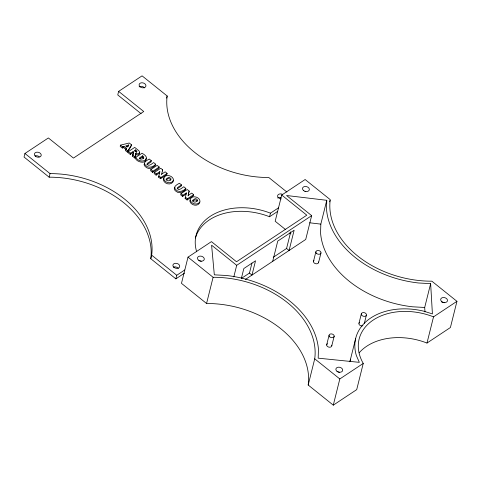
<?xml version="1.0" encoding="UTF-8"?>
<svg xmlns="http://www.w3.org/2000/svg" width="481" height="481" viewBox="0 0 481 481"><rect width="100%" height="100%" fill="white"/><g stroke="black" fill="none" stroke-linecap="round" stroke-linejoin="round"><path stroke-width="0.72" d="M326.767 200.306L320.827 224.122L320.568 232.936A92.346 65.524 14 0 0 412.644 306.806L424.699 307.461L430.639 283.64L418.584 282.99A92.346 65.524 14 0 1 326.509 209.115L326.767 200.306L286.562 195.508L311.658 215.638L305.718 239.46L245.202 279.569M199.735 202.098C197.252 205.652 191.191 203.968 190.157 200.06A4.305 3.054 14 0 1 190.446 198.797C193.236 194.21 202.291 198.28 199.441 203.289C196.951 206.848 190.897 205.159 189.863 201.25A4.305 3.054 14 0 1 190.151 199.988M161.712 174.116L165.169 171.819L167.123 173.388L166.829 174.579L160.57 178.722L158.616 177.158L159.842 171.675L156.403 173.954L156.109 175.144L154.16 173.581L154.461 172.39L160.714 168.242L162.65 169.793L161.568 174.585M185.137 198.431L186.357 192.953L182.924 195.232L182.624 196.422L180.682 194.859L180.976 193.669L187.235 189.52L189.165 191.071L188.227 195.388L191.691 193.097L193.639 194.661L193.344 195.851L187.091 200L185.137 198.431L185.432 197.24L187.386 198.809L187.091 200M188.089 195.863L188.714 192.983M286.88 192.027L268.795 177.513A88.847 63.047 14 0 1 167.166 95.978L142.075 75.848L118.645 91.372L143.741 111.508L73.461 158.087L48.365 137.951L24.94 153.481L24.05 157.053L49.14 177.182A88.847 63.047 14 0 1 150.769 258.718L175.866 278.854L184.494 273.13M49.14 177.182L50.036 173.611L24.94 153.481M118.645 91.372L117.755 94.949L141.095 113.672M120.484 145.136L120.19 146.326L122.3 148.022L123.659 147.601L127.778 150.986L127.483 152.176L125.313 150.439L126.311 148.292L123.96 146.41L122.601 146.831L120.484 145.136L129.263 143.007L131.517 144.823L131.223 146.014L127.483 152.176M122.3 148.022L122.601 146.831M123.659 147.601L123.96 146.41M126.01 149.483L126.311 148.292M128.74 144.967L127.231 147.054L125.763 145.869L128.74 144.967L128.445 146.158L126.058 146.885M128.469 151.539L128.168 152.73L130.249 154.395L132.786 152.711L133.267 151.671L133.628 152.429L132.419 156.139L134.758 158.015L135.672 155.519L135.359 154.449L135.654 153.259C136.923 154.076 139.123 154.088 139.737 152.471L138.985 150.866L134.722 147.39L128.469 151.539L130.543 153.205L130.249 154.395M135.54 149.898L134.265 150.739L136.027 151.93A0.86 0.607 14 0 0 136.802 151.828L136.887 151.034L135.54 149.898L135.245 151.088L136.586 152.224M134.758 158.015L135.967 154.329L135.654 153.259M135.75 157.377C140.284 164.923 153.253 159.235 142.003 153.235L135.75 157.377L135.45 158.574C137.265 162.464 146.879 164.466 146.026 158.225M139.514 158.91L142.364 157.022L142.659 155.832C146.224 157.582 140.686 160.925 139.237 158.099L142.659 155.832M166.63 98.124L167.166 95.978M151.329 160.714L147.511 163.245L147.018 164.021C148.437 167.202 152.038 163.624 153.619 162.554L155.688 164.207C153.036 167.232 148.04 168.777 145.274 165.085C142.436 162.446 147.505 160.065 149.266 159.055L151.329 160.714L151.034 161.905L146.837 164.797M150.884 169.522L150.589 170.713L152.663 172.378L158.916 168.23L159.217 167.039L157.143 165.374L150.884 169.522L152.958 171.188L152.663 172.378M155.688 164.207L155.387 165.404C153.096 167.166 149.783 169.859 146.819 167.773C145.551 166.883 143.338 165.386 144.372 163.576M159.842 171.675L159.542 172.865L156.109 175.144M158.616 177.158L158.916 175.968L160.864 177.531L160.57 178.722M162.35 170.989L162.65 169.793M150.769 258.718L151.659 255.146A88.847 63.047 14 0 0 50.036 173.611M181.493 184.914L177.675 187.446L177.176 188.215C178.595 191.402 182.203 187.824 183.784 186.748L185.846 188.408C183.195 191.426 178.198 192.977 175.439 189.286C172.595 186.64 177.669 184.259 179.425 183.255L181.493 184.914L181.193 186.105L177.381 188.636M185.846 188.408L185.552 189.598C183.147 191.859 179.046 194.24 176.142 191.372C174.819 190.59 173.394 188.564 174.952 187.283M186.357 192.953L186.063 194.144L182.624 196.422M188.871 192.262L189.165 191.071M175.866 278.854L176.755 275.276L184.77 269.967M281.71 195.045L306.806 215.181L236.526 261.754L211.43 241.624L188.005 257.149L181.475 283.351L206.565 303.487A88.847 63.047 14 0 1 308.195 385.022L333.285 405.152L356.71 389.628L363.245 363.426A56.614 40.17 14 0 1 373.292 320.003A56.614 40.17 14 0 1 433.525 316.847L456.95 301.322L431.86 281.187A88.847 63.047 14 0 1 330.231 199.651L305.134 179.521L281.71 195.045L275.18 221.248L285.684 229.677M206.565 303.487L213.101 277.284L188.005 257.149M233.814 276.87L236.694 265.326L311.658 215.638M241.336 278.547L243.831 268.542L255.543 260.78L251.978 275.072L249.471 273.058L251.966 263.053M195.424 238.011A56.614 40.17 14 0 1 269.57 216.745L270.46 213.173L278.475 207.864M272.685 261.351L277.735 241.101L294.131 230.237L289.087 250.481L286.574 248.467L290.722 231.836M313.492 261.381L315.867 251.852M329.689 201.816L330.05 200.373M318.608 262.434L320.983 252.904M308.195 385.022L314.724 358.82A88.847 63.047 14 0 0 213.101 277.284M326.659 344.931L329.04 335.401M331.806 345.725L334.181 336.195M333.285 405.152L339.82 378.95L363.245 363.426M358.97 323.322L361.345 313.792M349.861 361.772L355.621 338.678M364.357 323.298L366.396 315.133A2.615 1.852 14 0 0 363.041 312.584A2.615 1.852 14 0 0 362.175 315.674A2.615 1.852 14 0 0 366.396 315.133M359.109 352.868A56.614 40.17 14 0 1 426.99 343.049L433.525 316.847M456.95 301.322L450.414 327.519L426.99 343.049M132.419 156.139L133.333 153.619L132.786 152.711M127.778 150.986L131.517 144.823M166.149 179.828L168.212 178.637A1.702 1.209 14 0 1 169.372 178.758L170.527 179.684A1.696 1.202 14 0 1 170.671 180.243M192.671 201.106L194.733 199.916A1.702 1.209 14 0 1 195.893 200.036L197.042 200.956A1.696 1.202 14 0 1 197.156 201.238M164.316 177.922L163.63 178.71A4.305 3.054 14 0 0 163.348 179.972C164.382 183.886 170.436 185.57 172.919 182.016C175.775 176.99 166.709 172.938 163.925 177.519A4.305 3.054 14 0 0 163.642 178.782C164.676 182.696 170.731 184.379 173.22 180.826L173.118 180.159M130.543 153.205L133.087 151.521M152.958 171.188L159.217 167.039M160.864 177.531L167.123 173.388M187.386 198.809L193.639 194.661M269.57 216.745L277.585 211.436M241.456 278.373L249.471 273.058M273.214 257.323L286.574 248.467M309.662 222.793L320.827 224.122M135.882 154.708L137.602 154.99L138.738 154.587L139.442 153.661L139.189 152.627M289.766 232.954L290.933 233.886M142.364 157.022L143.663 158.604M132.72 154.948L135.059 156.824M154.461 172.39L156.403 173.954M180.976 193.669L182.924 195.232M236.694 265.326L211.598 245.19L214.322 274.831L226.371 275.481A92.346 65.524 14 0 1 318.446 349.356L318.188 358.165L359.331 362.343L356.379 355.615A60.113 42.653 14 0 1 423.52 311.117L432.413 313.907L430.639 283.64M314.724 358.82L339.82 378.95M151.659 255.146L176.755 275.276M424.699 307.461L424.957 311.886M362.927 325.727A2.615 1.852 14 0 1 359.56 325A2.615 1.852 14 0 1 359.56 322.517M350.024 361.147A60.113 42.653 14 0 1 350.661 359.151M331.752 345.226A2.615 1.852 14 0 1 328.451 347.023A2.615 1.852 14 0 1 327.501 343.729M318.596 261.941A2.615 1.852 14 0 1 315.422 263.654A2.615 1.852 14 0 1 313.985 260.534M304.918 191.288A3.481 2.471 14 0 1 305.802 191.51M199.543 260.864A3.481 2.471 14 0 1 201.274 261.357M337.969 371.957A3.481 2.471 14 0 1 339.7 372.45M441.865 302.278A3.481 2.471 14 0 1 444.48 302.759M281.138 198.948A3.481 2.471 14 0 1 277.675 195.46A3.481 2.471 14 0 1 282.636 194.408M139.117 86.863A3.481 2.471 14 0 1 144.534 87.897M35.101 155.928A3.481 2.471 14 0 1 39.256 156.722M173.605 267.051A3.481 2.471 14 0 1 178.331 268.416M277.621 197.986A3.481 2.471 14 0 1 280.904 197.649M196.675 251.779A56.614 40.17 14 0 1 214.147 214.021A56.614 40.17 14 0 1 270.46 213.173M170.899 179.341C169.997 180.91 167.382 181.547 166.318 179.792A1.677 1.19 14 0 1 166.258 178.938L168.512 177.447A1.702 1.209 14 0 1 169.667 177.567L170.821 178.493A1.696 1.202 14 0 1 170.899 179.341M197.414 200.619C196.513 202.182 193.897 202.826 192.839 201.07A1.677 1.19 14 0 1 192.779 200.21L195.027 198.725A1.702 1.209 14 0 1 196.188 198.845L197.342 199.765A1.696 1.202 14 0 1 197.414 200.619M303.373 190.374A3.481 2.471 14 0 0 309.187 190.175A3.481 2.471 14 0 0 305.213 186.466A3.481 2.471 14 0 0 303.373 190.374M198.557 260.197A3.481 2.471 14 0 0 204.227 259.572A3.481 2.471 14 0 0 199.849 256.108A3.481 2.471 14 0 0 198.557 260.197M336.971 371.284A3.481 2.471 14 0 0 342.646 370.665A3.481 2.471 14 0 0 338.269 367.201A3.481 2.471 14 0 0 336.971 371.284M441.762 301.599A3.481 2.471 14 0 0 447.432 300.98A3.481 2.471 14 0 0 443.049 297.517A3.481 2.471 14 0 0 441.762 301.599M316.408 253.301A2.615 1.852 14 0 0 320.815 253.361A2.615 1.852 14 0 0 318.055 250.475A2.615 1.852 14 0 0 316.408 253.301M329.707 336.838A2.615 1.852 14 0 0 334.061 336.664A2.615 1.852 14 0 0 331.06 333.892A2.615 1.852 14 0 0 329.707 336.838M140.169 86.857A3.481 2.471 14 0 0 145.857 86.267A3.481 2.471 14 0 0 141.51 82.786A3.481 2.471 14 0 0 140.169 86.857M35.462 156.253A3.481 2.471 14 0 0 41.15 155.67A3.481 2.471 14 0 0 36.803 152.182A3.481 2.471 14 0 0 35.462 156.253M173.972 267.376A3.481 2.471 14 0 0 179.653 266.793A3.481 2.471 14 0 0 175.312 263.305A3.481 2.471 14 0 0 173.972 267.376"/></g></svg>
